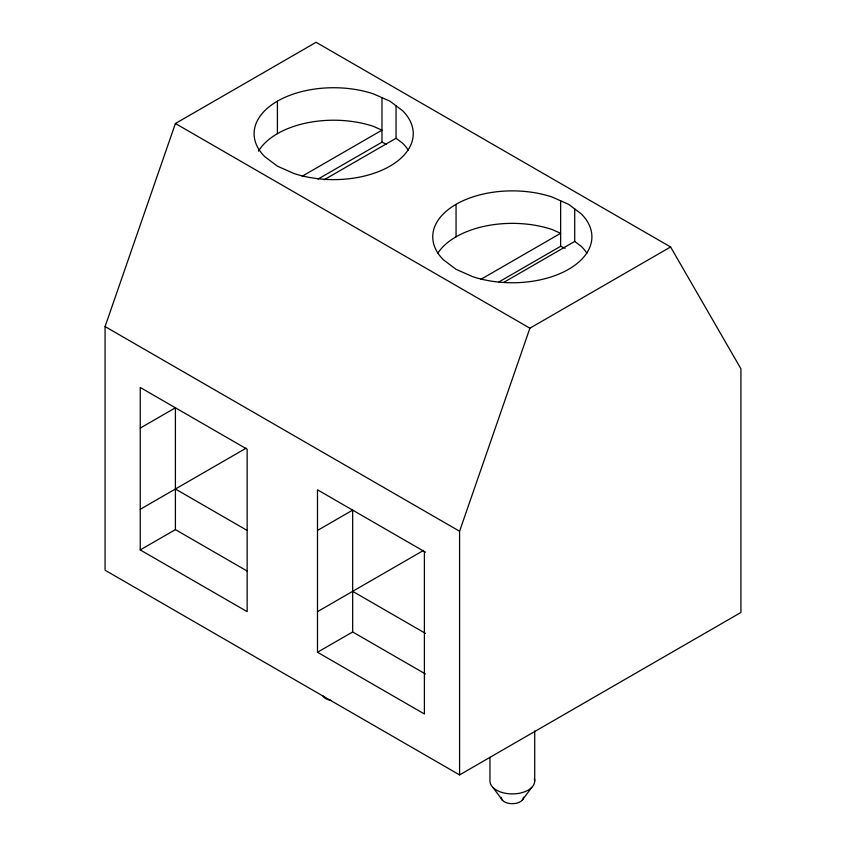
<?xml version="1.0" encoding="UTF-8"?>
<svg xmlns="http://www.w3.org/2000/svg" width="846" height="846" viewBox="0 0 846 846"><rect width="100%" height="100%" fill="white"/><g stroke="black" fill="none" stroke-linecap="round" stroke-linejoin="round"><path stroke-width="1.27" d="M105.073 326.567L175.408 123.516L316.087 42.3L670.592 246.969L740.927 368.803L740.927 612.462L459.579 774.904L105.073 570.225L105.073 326.567L459.579 531.246L459.579 774.904M459.579 531.246L529.913 328.195L670.592 246.969M522.024 800.475L531.711 787.457M302.107 176.264L381.98 130.147L373.456 126.371A79.577 45.948 0 0 0 258.464 151.148M318.075 179.056L381.98 142.17L386.527 144.18M324.155 179.775L396.044 138.268L396.044 105.782M140.235 428.097L175.408 407.793L175.408 529.617L247.064 570.987M480.761 279.413L560.644 233.295L552.121 229.52A79.577 45.948 0 0 0 437.763 253.261M499.024 281.866L560.644 246.292L565.191 248.301M503.962 282.268L574.709 241.417L574.709 208.93M140.235 509.313L246.207 448.137M140.235 549.921L247.159 611.647L247.159 449.215L140.235 387.479L140.235 549.921L175.408 529.617M317.493 530.431L352.666 510.127L352.666 631.951L425.453 673.987M317.493 611.647L423.455 550.471M425.453 552.152L317.493 489.823L317.493 652.255L352.666 631.951M175.408 123.516L529.913 328.195M175.408 489.009L247.064 530.379M352.666 591.343L425.453 633.368M317.493 652.255L424.406 713.982L424.406 551.55M574.709 241.417L581.244 246.334A79.577 45.948 0 0 1 586.891 253.261M396.044 138.268L402.59 143.186A79.577 45.948 0 0 1 408.237 150.112M492.943 787.457L502.64 800.475M560.644 200.809L560.644 246.292M534.714 731.029L534.714 780.995M489.95 757.329L489.95 780.995A22.377 12.923 0 0 0 514.283 793.865A22.377 12.923 0 0 0 534.365 778.754M456.057 204.33A79.577 45.948 0 0 0 443.41 259.796L456.057 269.303L472.544 276.61A79.577 45.948 0 0 0 568.597 269.303A79.577 45.948 0 0 0 581.244 213.848L568.597 204.33L552.121 197.033A79.577 45.948 0 0 0 456.057 204.33L456.057 236.817M381.98 97.66L381.98 142.17M277.403 101.182A79.577 45.948 0 0 0 264.756 156.647L277.403 166.154L293.879 173.462A79.577 45.948 0 0 0 389.943 166.154A79.577 45.948 0 0 0 402.59 110.699L389.943 101.182L373.456 93.885A79.577 45.948 0 0 0 277.403 101.182L277.403 133.668M523.515 797.239A11.188 6.461 0 0 1 512.327 803.7A11.188 6.461 0 0 1 501.139 797.239M330.775 700.329A11.188 6.461 0 0 1 322.865 695.761"/></g></svg>
